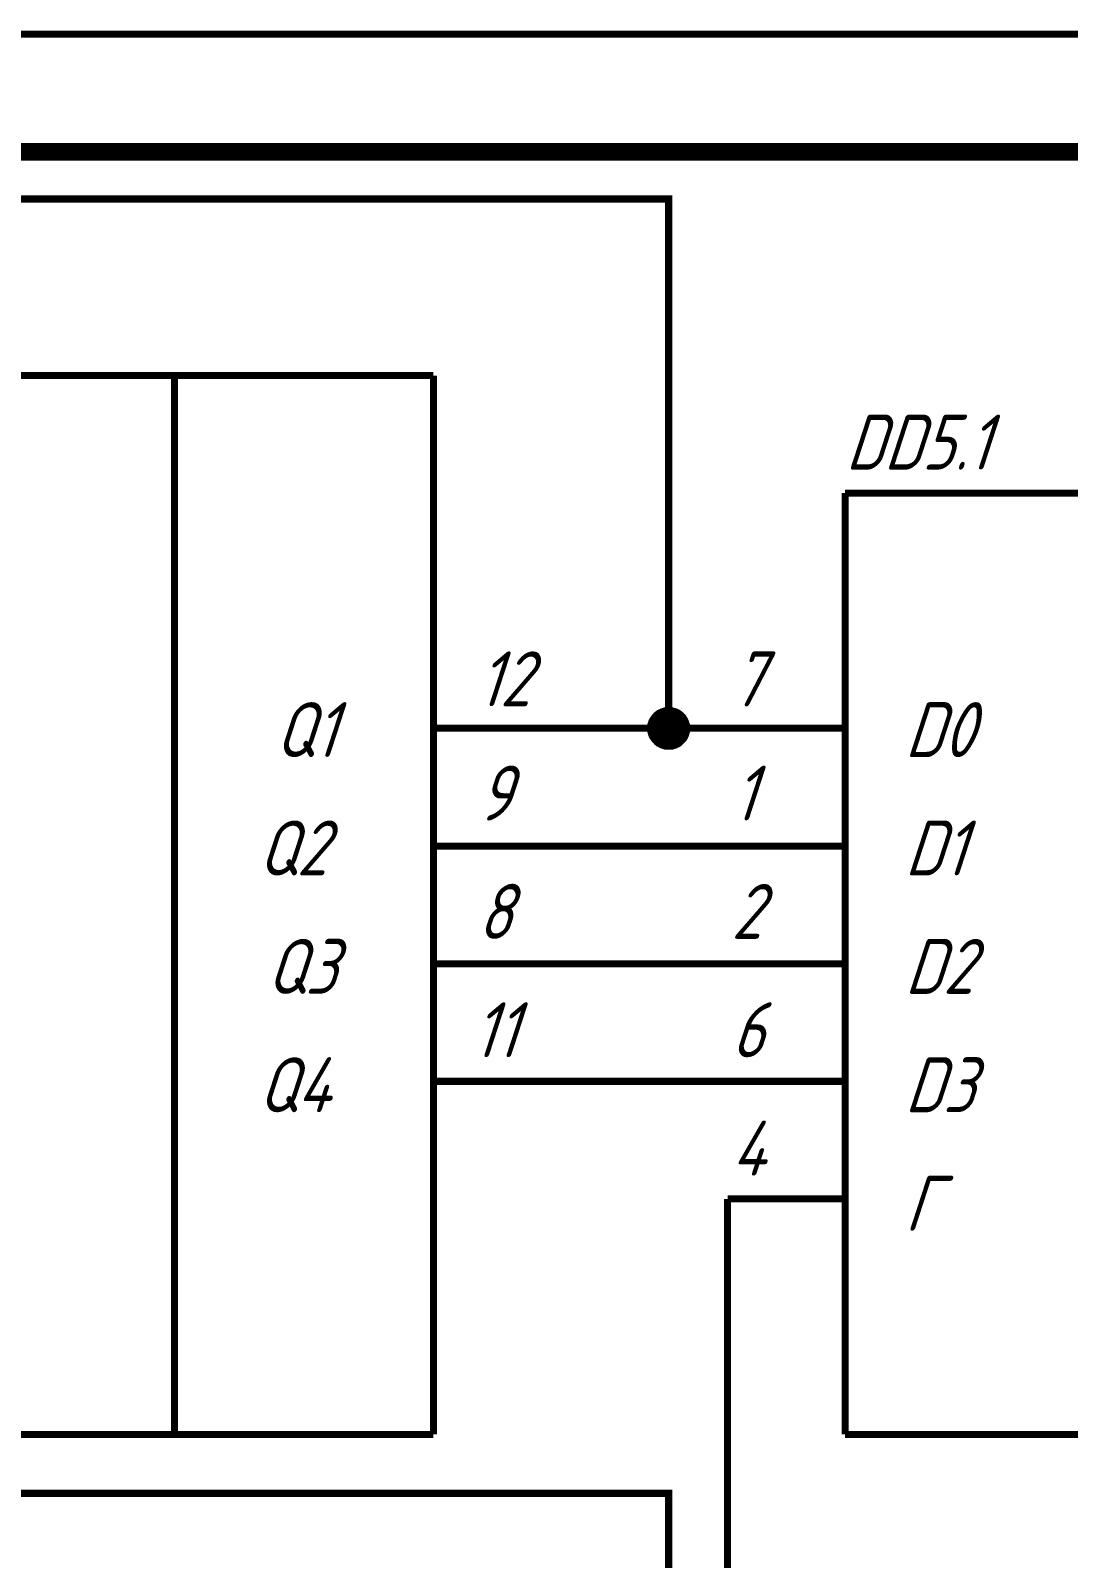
# Paper-space layout 'Layout1' of a CAD drawing. Header units: millimetres. Extents: x 0 to 420, y 0 to 297.
# Drawn here: x 265.5 to 309.6, y 232.4 to 297.3 of the extents above; entities that cross this region are included whole.
import ezdxf

# ---------------------------------------------------------------- set-up
doc = ezdxf.new("R2010")
doc.units = ezdxf.units.MM
doc.layers.add('Sheet', color=255, linetype='Continuous')
doc.styles.add('GOST', font='', dxfattribs={"oblique": 18})
doc.styles.get('GOST').set_extended_font_data('GOST type A')

psp = doc.layouts.get("Layout1")

# ---------------------------------------------------------------- linework, layer by layer
at = {"layer": 'Sheet'}
for points, const_width in [([(0.149, 297.151), (420.082, 297.151), (420.082, 0.151), (0.149, 0.151), (0.149, 297.151)], 0.3), ([(0.149, 297.151), (0.149, 0.151), (420.082, 0.151), (420.082, 297.151), (0.149, 297.151), (0.149, 297.151)], 0.0991), ([(0.149, 297.151), (0.149, 0.151), (420.082, 0.151), (420.082, 297.151), (0.149, 297.151), (0.149, 297.151)], 0.0991)]:
    psp.add_lwpolyline(points, close=True, dxfattribs=dict(at, const_width=const_width))
for points, const_width in [([(20.157, 292.142), (415.074, 292.142)], 0.749), ([(287.597, 267.651), (292.593, 267.651), (292.593, 290.143), (235.108, 290.143), (235.108, 272.648), (237.601, 272.648)], 0.3), ([(282.601, 282.642), (242.608, 282.642)], 0.3), ([(271.598, 282.642), (271.598, 237.645)], 0.3), ([(282.601, 237.645), (282.601, 282.642)], 0.3), ([(292.593, 190.144), (292.593, 235.141), (220.108, 235.141), (220.108, 277.645), (237.601, 277.645)], 0.3), ([(300.093, 237.645), (300.093, 277.645)], 0.3), ([(300.093, 277.645), (322.088, 277.645)], 0.3), ([(291.83, 267.651), (291.83, 267.684), (291.83, 267.729), (291.841, 267.763), (291.841, 267.808), (291.852, 267.841), (291.863, 267.875), (291.875, 267.909), (291.886, 267.943), (291.908, 267.976), (291.919, 268.01), (291.942, 268.044), (291.964, 268.066), (291.987, 268.1), (292.009, 268.133), (292.032, 268.156), (292.054, 268.178), (292.077, 268.212), (292.11, 268.234), (292.144, 268.257), (292.166, 268.279), (292.2, 268.291), (292.234, 268.313), (292.268, 268.324), (292.301, 268.347), (292.335, 268.358), (292.369, 268.369), (292.402, 268.38), (292.436, 268.392), (292.481, 268.392), (292.515, 268.403), (292.559, 268.403), (292.593, 268.403)], 0.3), ([(291.83, 267.651), (291.83, 267.684), (291.83, 267.729), (291.841, 267.763), (291.841, 267.808), (291.852, 267.841), (291.863, 267.875), (291.875, 267.909), (291.886, 267.943), (291.908, 267.976), (291.919, 268.01), (291.942, 268.044), (291.964, 268.066), (291.987, 268.1), (292.009, 268.133), (292.032, 268.156), (292.054, 268.178), (292.077, 268.212), (292.11, 268.234), (292.144, 268.257), (292.166, 268.279), (292.2, 268.291), (292.234, 268.313), (292.268, 268.324), (292.301, 268.347), (292.335, 268.358), (292.369, 268.369), (292.402, 268.38), (292.436, 268.392), (292.481, 268.392), (292.515, 268.403), (292.559, 268.403), (292.593, 268.403)], 0.3), ([(291.83, 267.651), (291.83, 267.684), (291.83, 267.729), (291.841, 267.763), (291.841, 267.808), (291.852, 267.841), (291.863, 267.875), (291.875, 267.909), (291.886, 267.943), (291.908, 267.976), (291.919, 268.01), (291.942, 268.044), (291.964, 268.066), (291.987, 268.1), (292.009, 268.133), (292.032, 268.156), (292.054, 268.178), (292.077, 268.212), (292.11, 268.234), (292.144, 268.257), (292.166, 268.279), (292.2, 268.291), (292.234, 268.313), (292.268, 268.324), (292.301, 268.347), (292.335, 268.358), (292.369, 268.369), (292.402, 268.38), (292.436, 268.392), (292.481, 268.392), (292.515, 268.403), (292.559, 268.403), (292.593, 268.403)], 0.3), ([(291.83, 267.651), (291.83, 267.684), (291.83, 267.729), (291.841, 267.763), (291.841, 267.808), (291.852, 267.841), (291.863, 267.875), (291.875, 267.909), (291.886, 267.943), (291.908, 267.976), (291.919, 268.01), (291.942, 268.044), (291.964, 268.066), (291.987, 268.1), (292.009, 268.133), (292.032, 268.156), (292.054, 268.178), (292.077, 268.212), (292.11, 268.234), (292.144, 268.257), (292.166, 268.279), (292.2, 268.291), (292.234, 268.313), (292.268, 268.324), (292.301, 268.347), (292.335, 268.358), (292.369, 268.369), (292.402, 268.38), (292.436, 268.392), (292.481, 268.392), (292.515, 268.403), (292.559, 268.403), (292.593, 268.403)], 0.3), ([(291.83, 267.651), (291.83, 267.684), (291.83, 267.729), (291.841, 267.763), (291.841, 267.808), (291.852, 267.841), (291.863, 267.875), (291.875, 267.909), (291.886, 267.943), (291.908, 267.976), (291.919, 268.01), (291.942, 268.044), (291.964, 268.066), (291.987, 268.1), (292.009, 268.133), (292.032, 268.156), (292.054, 268.178), (292.077, 268.212), (292.11, 268.234), (292.144, 268.257), (292.166, 268.279), (292.2, 268.291), (292.234, 268.313), (292.268, 268.324), (292.301, 268.347), (292.335, 268.358), (292.369, 268.369), (292.402, 268.38), (292.436, 268.392), (292.481, 268.392), (292.515, 268.403), (292.559, 268.403), (292.593, 268.403)], 0.0991), ([(291.83, 267.651), (291.83, 267.684), (291.83, 267.729), (291.841, 267.763), (291.841, 267.808), (291.852, 267.841), (291.863, 267.875), (291.875, 267.909), (291.886, 267.943), (291.908, 267.976), (291.919, 268.01), (291.942, 268.044), (291.964, 268.066), (291.987, 268.1), (292.009, 268.133), (292.032, 268.156), (292.054, 268.178), (292.077, 268.212), (292.11, 268.234), (292.144, 268.257), (292.166, 268.279), (292.2, 268.291), (292.234, 268.313), (292.268, 268.324), (292.301, 268.347), (292.335, 268.358), (292.369, 268.369), (292.402, 268.38), (292.436, 268.392), (292.481, 268.392), (292.515, 268.403), (292.559, 268.403), (292.593, 268.403)], 0.0991), ([(291.83, 267.651), (291.83, 267.684), (291.83, 267.729), (291.841, 267.763), (291.841, 267.808), (291.852, 267.841), (291.863, 267.875), (291.875, 267.909), (291.886, 267.943), (291.908, 267.976), (291.919, 268.01), (291.942, 268.044), (291.964, 268.066), (291.987, 268.1), (292.009, 268.133), (292.032, 268.156), (292.054, 268.178), (292.077, 268.212), (292.11, 268.234), (292.144, 268.257), (292.166, 268.279), (292.2, 268.291), (292.234, 268.313), (292.268, 268.324), (292.301, 268.347), (292.335, 268.358), (292.369, 268.369), (292.402, 268.38), (292.436, 268.392), (292.481, 268.392), (292.515, 268.403), (292.559, 268.403), (292.593, 268.403)], 0.0991), ([(291.83, 267.651), (291.83, 267.684), (291.83, 267.729), (291.841, 267.763), (291.841, 267.808), (291.852, 267.841), (291.863, 267.875), (291.875, 267.909), (291.886, 267.943), (291.908, 267.976), (291.919, 268.01), (291.942, 268.044), (291.964, 268.066), (291.987, 268.1), (292.009, 268.133), (292.032, 268.156), (292.054, 268.178), (292.077, 268.212), (292.11, 268.234), (292.144, 268.257), (292.166, 268.279), (292.2, 268.291), (292.234, 268.313), (292.268, 268.324), (292.301, 268.347), (292.335, 268.358), (292.369, 268.369), (292.402, 268.38), (292.436, 268.392), (292.481, 268.392), (292.515, 268.403), (292.559, 268.403), (292.593, 268.403)], 0.0991), ([(292.593, 268.403), (292.593, 268.403)], 0.3), ([(292.593, 268.403), (292.638, 268.403), (292.672, 268.403), (292.705, 268.392), (292.75, 268.392), (292.784, 268.38), (292.818, 268.369), (292.863, 268.358), (292.896, 268.347), (292.93, 268.324), (292.964, 268.313), (292.986, 268.291), (293.02, 268.279), (293.053, 268.257), (293.076, 268.234), (293.11, 268.212), (293.132, 268.178), (293.155, 268.156), (293.188, 268.133), (293.211, 268.1), (293.233, 268.066), (293.244, 268.044), (293.267, 268.01), (293.278, 267.976), (293.3, 267.943), (293.312, 267.909), (293.323, 267.875), (293.334, 267.841), (293.345, 267.808), (293.345, 267.763), (293.357, 267.729), (293.357, 267.684), (293.357, 267.651)], 0.3), ([(292.593, 268.403), (292.593, 268.403)], 0.3), ([(292.593, 268.403), (292.638, 268.403), (292.672, 268.403), (292.705, 268.392), (292.75, 268.392), (292.784, 268.38), (292.818, 268.369), (292.863, 268.358), (292.896, 268.347), (292.93, 268.324), (292.964, 268.313), (292.986, 268.291), (293.02, 268.279), (293.053, 268.257), (293.076, 268.234), (293.11, 268.212), (293.132, 268.178), (293.155, 268.156), (293.188, 268.133), (293.211, 268.1), (293.233, 268.066), (293.244, 268.044), (293.267, 268.01), (293.278, 267.976), (293.3, 267.943), (293.312, 267.909), (293.323, 267.875), (293.334, 267.841), (293.345, 267.808), (293.345, 267.763), (293.357, 267.729), (293.357, 267.684), (293.357, 267.651)], 0.3), ([(292.593, 268.403), (292.593, 268.403)], 0.3), ([(292.593, 268.403), (292.638, 268.403), (292.672, 268.403), (292.705, 268.392), (292.75, 268.392), (292.784, 268.38), (292.818, 268.369), (292.863, 268.358), (292.896, 268.347), (292.93, 268.324), (292.964, 268.313), (292.986, 268.291), (293.02, 268.279), (293.053, 268.257), (293.076, 268.234), (293.11, 268.212), (293.132, 268.178), (293.155, 268.156), (293.188, 268.133), (293.211, 268.1), (293.233, 268.066), (293.244, 268.044), (293.267, 268.01), (293.278, 267.976), (293.3, 267.943), (293.312, 267.909), (293.323, 267.875), (293.334, 267.841), (293.345, 267.808), (293.345, 267.763), (293.357, 267.729), (293.357, 267.684), (293.357, 267.651)], 0.3), ([(292.593, 268.403), (292.593, 268.403)], 0.3), ([(292.593, 268.403), (292.638, 268.403), (292.672, 268.403), (292.705, 268.392), (292.75, 268.392), (292.784, 268.38), (292.818, 268.369), (292.863, 268.358), (292.896, 268.347), (292.93, 268.324), (292.964, 268.313), (292.986, 268.291), (293.02, 268.279), (293.053, 268.257), (293.076, 268.234), (293.11, 268.212), (293.132, 268.178), (293.155, 268.156), (293.188, 268.133), (293.211, 268.1), (293.233, 268.066), (293.244, 268.044), (293.267, 268.01), (293.278, 267.976), (293.3, 267.943), (293.312, 267.909), (293.323, 267.875), (293.334, 267.841), (293.345, 267.808), (293.345, 267.763), (293.357, 267.729), (293.357, 267.684), (293.357, 267.651)], 0.3), ([(292.593, 268.403), (292.593, 268.403)], 0.0991), ([(292.593, 268.403), (292.638, 268.403), (292.672, 268.403), (292.705, 268.392), (292.75, 268.392), (292.784, 268.38), (292.818, 268.369), (292.863, 268.358), (292.896, 268.347), (292.93, 268.324), (292.964, 268.313), (292.986, 268.291), (293.02, 268.279), (293.053, 268.257), (293.076, 268.234), (293.11, 268.212), (293.132, 268.178), (293.155, 268.156), (293.188, 268.133), (293.211, 268.1), (293.233, 268.066), (293.244, 268.044), (293.267, 268.01), (293.278, 267.976), (293.3, 267.943), (293.312, 267.909), (293.323, 267.875), (293.334, 267.841), (293.345, 267.808), (293.345, 267.763), (293.357, 267.729), (293.357, 267.684), (293.357, 267.651)], 0.0991), ([(292.593, 268.403), (292.593, 268.403)], 0.0991), ([(292.593, 268.403), (292.638, 268.403), (292.672, 268.403), (292.705, 268.392), (292.75, 268.392), (292.784, 268.38), (292.818, 268.369), (292.863, 268.358), (292.896, 268.347), (292.93, 268.324), (292.964, 268.313), (292.986, 268.291), (293.02, 268.279), (293.053, 268.257), (293.076, 268.234), (293.11, 268.212), (293.132, 268.178), (293.155, 268.156), (293.188, 268.133), (293.211, 268.1), (293.233, 268.066), (293.244, 268.044), (293.267, 268.01), (293.278, 267.976), (293.3, 267.943), (293.312, 267.909), (293.323, 267.875), (293.334, 267.841), (293.345, 267.808), (293.345, 267.763), (293.357, 267.729), (293.357, 267.684), (293.357, 267.651)], 0.0991), ([(292.593, 268.403), (292.593, 268.403)], 0.0991), ([(292.593, 268.403), (292.638, 268.403), (292.672, 268.403), (292.705, 268.392), (292.75, 268.392), (292.784, 268.38), (292.818, 268.369), (292.863, 268.358), (292.896, 268.347), (292.93, 268.324), (292.964, 268.313), (292.986, 268.291), (293.02, 268.279), (293.053, 268.257), (293.076, 268.234), (293.11, 268.212), (293.132, 268.178), (293.155, 268.156), (293.188, 268.133), (293.211, 268.1), (293.233, 268.066), (293.244, 268.044), (293.267, 268.01), (293.278, 267.976), (293.3, 267.943), (293.312, 267.909), (293.323, 267.875), (293.334, 267.841), (293.345, 267.808), (293.345, 267.763), (293.357, 267.729), (293.357, 267.684), (293.357, 267.651)], 0.0991), ([(292.593, 268.403), (292.593, 268.403)], 0.0991), ([(292.593, 268.403), (292.638, 268.403), (292.672, 268.403), (292.705, 268.392), (292.75, 268.392), (292.784, 268.38), (292.818, 268.369), (292.863, 268.358), (292.896, 268.347), (292.93, 268.324), (292.964, 268.313), (292.986, 268.291), (293.02, 268.279), (293.053, 268.257), (293.076, 268.234), (293.11, 268.212), (293.132, 268.178), (293.155, 268.156), (293.188, 268.133), (293.211, 268.1), (293.233, 268.066), (293.244, 268.044), (293.267, 268.01), (293.278, 267.976), (293.3, 267.943), (293.312, 267.909), (293.323, 267.875), (293.334, 267.841), (293.345, 267.808), (293.345, 267.763), (293.357, 267.729), (293.357, 267.684), (293.357, 267.651)], 0.0991), ([(282.601, 267.651), (287.597, 267.651)], 0.3), ([(292.593, 266.887), (292.559, 266.887), (292.515, 266.887), (292.481, 266.898), (292.436, 266.898), (292.402, 266.909), (292.369, 266.921), (292.335, 266.932), (292.301, 266.943), (292.268, 266.966), (292.234, 266.977), (292.2, 266.999), (292.166, 267.01), (292.144, 267.033), (292.11, 267.055), (292.077, 267.089), (292.054, 267.112), (292.032, 267.134), (292.009, 267.168), (291.987, 267.19), (291.964, 267.224), (291.942, 267.258), (291.919, 267.28), (291.908, 267.314), (291.886, 267.347), (291.875, 267.381), (291.863, 267.426), (291.852, 267.46), (291.841, 267.493), (291.841, 267.538), (291.83, 267.572), (291.83, 267.606), (291.83, 267.651)], 0.3), ([(291.83, 267.651), (291.83, 267.651)], 0.3), ([(292.593, 266.887), (292.559, 266.887), (292.515, 266.887), (292.481, 266.898), (292.436, 266.898), (292.402, 266.909), (292.369, 266.921), (292.335, 266.932), (292.301, 266.943), (292.268, 266.966), (292.234, 266.977), (292.2, 266.999), (292.166, 267.01), (292.144, 267.033), (292.11, 267.055), (292.077, 267.089), (292.054, 267.112), (292.032, 267.134), (292.009, 267.168), (291.987, 267.19), (291.964, 267.224), (291.942, 267.258), (291.919, 267.28), (291.908, 267.314), (291.886, 267.347), (291.875, 267.381), (291.863, 267.426), (291.852, 267.46), (291.841, 267.493), (291.841, 267.538), (291.83, 267.572), (291.83, 267.606), (291.83, 267.651)], 0.3), ([(291.83, 267.651), (291.83, 267.651)], 0.3), ([(292.593, 266.887), (292.559, 266.887), (292.515, 266.887), (292.481, 266.898), (292.436, 266.898), (292.402, 266.909), (292.369, 266.921), (292.335, 266.932), (292.301, 266.943), (292.268, 266.966), (292.234, 266.977), (292.2, 266.999), (292.166, 267.01), (292.144, 267.033), (292.11, 267.055), (292.077, 267.089), (292.054, 267.112), (292.032, 267.134), (292.009, 267.168), (291.987, 267.19), (291.964, 267.224), (291.942, 267.258), (291.919, 267.28), (291.908, 267.314), (291.886, 267.347), (291.875, 267.381), (291.863, 267.426), (291.852, 267.46), (291.841, 267.493), (291.841, 267.538), (291.83, 267.572), (291.83, 267.606), (291.83, 267.651)], 0.3), ([(291.83, 267.651), (291.83, 267.651)], 0.3), ([(292.593, 266.887), (292.559, 266.887), (292.515, 266.887), (292.481, 266.898), (292.436, 266.898), (292.402, 266.909), (292.369, 266.921), (292.335, 266.932), (292.301, 266.943), (292.268, 266.966), (292.234, 266.977), (292.2, 266.999), (292.166, 267.01), (292.144, 267.033), (292.11, 267.055), (292.077, 267.089), (292.054, 267.112), (292.032, 267.134), (292.009, 267.168), (291.987, 267.19), (291.964, 267.224), (291.942, 267.258), (291.919, 267.28), (291.908, 267.314), (291.886, 267.347), (291.875, 267.381), (291.863, 267.426), (291.852, 267.46), (291.841, 267.493), (291.841, 267.538), (291.83, 267.572), (291.83, 267.606), (291.83, 267.651)], 0.3), ([(291.83, 267.651), (291.83, 267.651)], 0.3), ([(292.593, 266.887), (292.559, 266.887), (292.515, 266.887), (292.481, 266.898), (292.436, 266.898), (292.402, 266.909), (292.369, 266.921), (292.335, 266.932), (292.301, 266.943), (292.268, 266.966), (292.234, 266.977), (292.2, 266.999), (292.166, 267.01), (292.144, 267.033), (292.11, 267.055), (292.077, 267.089), (292.054, 267.112), (292.032, 267.134), (292.009, 267.168), (291.987, 267.19), (291.964, 267.224), (291.942, 267.258), (291.919, 267.28), (291.908, 267.314), (291.886, 267.347), (291.875, 267.381), (291.863, 267.426), (291.852, 267.46), (291.841, 267.493), (291.841, 267.538), (291.83, 267.572), (291.83, 267.606), (291.83, 267.651)], 0.0991), ([(291.83, 267.651), (291.83, 267.651)], 0.0991), ([(292.593, 266.887), (292.559, 266.887), (292.515, 266.887), (292.481, 266.898), (292.436, 266.898), (292.402, 266.909), (292.369, 266.921), (292.335, 266.932), (292.301, 266.943), (292.268, 266.966), (292.234, 266.977), (292.2, 266.999), (292.166, 267.01), (292.144, 267.033), (292.11, 267.055), (292.077, 267.089), (292.054, 267.112), (292.032, 267.134), (292.009, 267.168), (291.987, 267.19), (291.964, 267.224), (291.942, 267.258), (291.919, 267.28), (291.908, 267.314), (291.886, 267.347), (291.875, 267.381), (291.863, 267.426), (291.852, 267.46), (291.841, 267.493), (291.841, 267.538), (291.83, 267.572), (291.83, 267.606), (291.83, 267.651)], 0.0991), ([(291.83, 267.651), (291.83, 267.651)], 0.0991), ([(292.593, 266.887), (292.559, 266.887), (292.515, 266.887), (292.481, 266.898), (292.436, 266.898), (292.402, 266.909), (292.369, 266.921), (292.335, 266.932), (292.301, 266.943), (292.268, 266.966), (292.234, 266.977), (292.2, 266.999), (292.166, 267.01), (292.144, 267.033), (292.11, 267.055), (292.077, 267.089), (292.054, 267.112), (292.032, 267.134), (292.009, 267.168), (291.987, 267.19), (291.964, 267.224), (291.942, 267.258), (291.919, 267.28), (291.908, 267.314), (291.886, 267.347), (291.875, 267.381), (291.863, 267.426), (291.852, 267.46), (291.841, 267.493), (291.841, 267.538), (291.83, 267.572), (291.83, 267.606), (291.83, 267.651)], 0.0991), ([(291.83, 267.651), (291.83, 267.651)], 0.0991), ([(292.593, 266.887), (292.559, 266.887), (292.515, 266.887), (292.481, 266.898), (292.436, 266.898), (292.402, 266.909), (292.369, 266.921), (292.335, 266.932), (292.301, 266.943), (292.268, 266.966), (292.234, 266.977), (292.2, 266.999), (292.166, 267.01), (292.144, 267.033), (292.11, 267.055), (292.077, 267.089), (292.054, 267.112), (292.032, 267.134), (292.009, 267.168), (291.987, 267.19), (291.964, 267.224), (291.942, 267.258), (291.919, 267.28), (291.908, 267.314), (291.886, 267.347), (291.875, 267.381), (291.863, 267.426), (291.852, 267.46), (291.841, 267.493), (291.841, 267.538), (291.83, 267.572), (291.83, 267.606), (291.83, 267.651)], 0.0991), ([(291.83, 267.651), (291.83, 267.651)], 0.0991), ([(293.357, 267.651), (293.357, 267.606), (293.357, 267.572), (293.345, 267.538), (293.345, 267.493), (293.334, 267.46), (293.323, 267.426), (293.312, 267.381), (293.3, 267.347), (293.278, 267.314), (293.267, 267.28), (293.244, 267.258), (293.233, 267.224), (293.211, 267.19), (293.188, 267.168), (293.155, 267.134), (293.132, 267.112), (293.11, 267.089), (293.076, 267.055), (293.053, 267.033), (293.02, 267.01), (292.986, 266.999), (292.964, 266.977), (292.93, 266.966), (292.896, 266.943), (292.863, 266.932), (292.818, 266.921), (292.784, 266.909), (292.75, 266.898), (292.705, 266.898), (292.672, 266.887), (292.638, 266.887), (292.593, 266.887)], 0.3), ([(292.593, 267.651), (295.097, 267.651)], 0.3), ([(293.357, 267.651), (293.357, 267.606), (293.357, 267.572), (293.345, 267.538), (293.345, 267.493), (293.334, 267.46), (293.323, 267.426), (293.312, 267.381), (293.3, 267.347), (293.278, 267.314), (293.267, 267.28), (293.244, 267.258), (293.233, 267.224), (293.211, 267.19), (293.188, 267.168), (293.155, 267.134), (293.132, 267.112), (293.11, 267.089), (293.076, 267.055), (293.053, 267.033), (293.02, 267.01), (292.986, 266.999), (292.964, 266.977), (292.93, 266.966), (292.896, 266.943), (292.863, 266.932), (292.818, 266.921), (292.784, 266.909), (292.75, 266.898), (292.705, 266.898), (292.672, 266.887), (292.638, 266.887), (292.593, 266.887)], 0.3), ([(293.357, 267.651), (293.357, 267.606), (293.357, 267.572), (293.345, 267.538), (293.345, 267.493), (293.334, 267.46), (293.323, 267.426), (293.312, 267.381), (293.3, 267.347), (293.278, 267.314), (293.267, 267.28), (293.244, 267.258), (293.233, 267.224), (293.211, 267.19), (293.188, 267.168), (293.155, 267.134), (293.132, 267.112), (293.11, 267.089), (293.076, 267.055), (293.053, 267.033), (293.02, 267.01), (292.986, 266.999), (292.964, 266.977), (292.93, 266.966), (292.896, 266.943), (292.863, 266.932), (292.818, 266.921), (292.784, 266.909), (292.75, 266.898), (292.705, 266.898), (292.672, 266.887), (292.638, 266.887), (292.593, 266.887)], 0.3), ([(293.357, 267.651), (293.357, 267.606), (293.357, 267.572), (293.345, 267.538), (293.345, 267.493), (293.334, 267.46), (293.323, 267.426), (293.312, 267.381), (293.3, 267.347), (293.278, 267.314), (293.267, 267.28), (293.244, 267.258), (293.233, 267.224), (293.211, 267.19), (293.188, 267.168), (293.155, 267.134), (293.132, 267.112), (293.11, 267.089), (293.076, 267.055), (293.053, 267.033), (293.02, 267.01), (292.986, 266.999), (292.964, 266.977), (292.93, 266.966), (292.896, 266.943), (292.863, 266.932), (292.818, 266.921), (292.784, 266.909), (292.75, 266.898), (292.705, 266.898), (292.672, 266.887), (292.638, 266.887), (292.593, 266.887)], 0.3), ([(293.357, 267.651), (293.357, 267.606), (293.357, 267.572), (293.345, 267.538), (293.345, 267.493), (293.334, 267.46), (293.323, 267.426), (293.312, 267.381), (293.3, 267.347), (293.278, 267.314), (293.267, 267.28), (293.244, 267.258), (293.233, 267.224), (293.211, 267.19), (293.188, 267.168), (293.155, 267.134), (293.132, 267.112), (293.11, 267.089), (293.076, 267.055), (293.053, 267.033), (293.02, 267.01), (292.986, 266.999), (292.964, 266.977), (292.93, 266.966), (292.896, 266.943), (292.863, 266.932), (292.818, 266.921), (292.784, 266.909), (292.75, 266.898), (292.705, 266.898), (292.672, 266.887), (292.638, 266.887), (292.593, 266.887)], 0.0991), ([(293.357, 267.651), (293.357, 267.606), (293.357, 267.572), (293.345, 267.538), (293.345, 267.493), (293.334, 267.46), (293.323, 267.426), (293.312, 267.381), (293.3, 267.347), (293.278, 267.314), (293.267, 267.28), (293.244, 267.258), (293.233, 267.224), (293.211, 267.19), (293.188, 267.168), (293.155, 267.134), (293.132, 267.112), (293.11, 267.089), (293.076, 267.055), (293.053, 267.033), (293.02, 267.01), (292.986, 266.999), (292.964, 266.977), (292.93, 266.966), (292.896, 266.943), (292.863, 266.932), (292.818, 266.921), (292.784, 266.909), (292.75, 266.898), (292.705, 266.898), (292.672, 266.887), (292.638, 266.887), (292.593, 266.887)], 0.0991), ([(293.357, 267.651), (293.357, 267.606), (293.357, 267.572), (293.345, 267.538), (293.345, 267.493), (293.334, 267.46), (293.323, 267.426), (293.312, 267.381), (293.3, 267.347), (293.278, 267.314), (293.267, 267.28), (293.244, 267.258), (293.233, 267.224), (293.211, 267.19), (293.188, 267.168), (293.155, 267.134), (293.132, 267.112), (293.11, 267.089), (293.076, 267.055), (293.053, 267.033), (293.02, 267.01), (292.986, 266.999), (292.964, 266.977), (292.93, 266.966), (292.896, 266.943), (292.863, 266.932), (292.818, 266.921), (292.784, 266.909), (292.75, 266.898), (292.705, 266.898), (292.672, 266.887), (292.638, 266.887), (292.593, 266.887)], 0.0991), ([(293.357, 267.651), (293.357, 267.606), (293.357, 267.572), (293.345, 267.538), (293.345, 267.493), (293.334, 267.46), (293.323, 267.426), (293.312, 267.381), (293.3, 267.347), (293.278, 267.314), (293.267, 267.28), (293.244, 267.258), (293.233, 267.224), (293.211, 267.19), (293.188, 267.168), (293.155, 267.134), (293.132, 267.112), (293.11, 267.089), (293.076, 267.055), (293.053, 267.033), (293.02, 267.01), (292.986, 266.999), (292.964, 266.977), (292.93, 266.966), (292.896, 266.943), (292.863, 266.932), (292.818, 266.921), (292.784, 266.909), (292.75, 266.898), (292.705, 266.898), (292.672, 266.887), (292.638, 266.887), (292.593, 266.887)], 0.0991), ([(293.357, 267.651), (293.357, 267.651), (293.357, 267.651), (293.357, 267.651), (293.357, 267.651), (293.357, 267.651), (293.357, 267.651), (293.357, 267.651), (293.357, 267.651), (293.357, 267.651), (293.357, 267.651), (293.357, 267.651), (293.357, 267.651), (293.357, 267.651), (293.357, 267.651), (293.357, 267.651), (293.357, 267.651), (293.357, 267.651), (293.357, 267.651), (293.357, 267.651), (293.357, 267.651), (293.357, 267.651), (293.357, 267.651), (293.357, 267.651), (293.357, 267.651), (293.357, 267.651), (293.357, 267.651), (293.357, 267.651), (293.357, 267.651), (293.357, 267.651), (293.357, 267.651), (293.357, 267.651), (293.357, 267.651)], 0.3), ([(293.357, 267.651), (293.357, 267.651)], 0.3), ([(293.357, 267.651), (293.357, 267.651), (293.357, 267.651), (293.357, 267.651), (293.357, 267.651), (293.357, 267.651), (293.357, 267.651), (293.357, 267.651), (293.357, 267.651), (293.357, 267.651), (293.357, 267.651), (293.357, 267.651), (293.357, 267.651), (293.357, 267.651), (293.357, 267.651), (293.357, 267.651), (293.357, 267.651), (293.357, 267.651), (293.357, 267.651), (293.357, 267.651), (293.357, 267.651), (293.357, 267.651), (293.357, 267.651), (293.357, 267.651), (293.357, 267.651), (293.357, 267.651), (293.357, 267.651), (293.357, 267.651), (293.357, 267.651), (293.357, 267.651), (293.357, 267.651), (293.357, 267.651), (293.357, 267.651)], 0.3), ([(293.357, 267.651), (293.357, 267.651)], 0.3), ([(293.357, 267.651), (293.357, 267.651), (293.357, 267.651), (293.357, 267.651), (293.357, 267.651), (293.357, 267.651), (293.357, 267.651), (293.357, 267.651), (293.357, 267.651), (293.357, 267.651), (293.357, 267.651), (293.357, 267.651), (293.357, 267.651), (293.357, 267.651), (293.357, 267.651), (293.357, 267.651), (293.357, 267.651), (293.357, 267.651), (293.357, 267.651), (293.357, 267.651), (293.357, 267.651), (293.357, 267.651), (293.357, 267.651), (293.357, 267.651), (293.357, 267.651), (293.357, 267.651), (293.357, 267.651), (293.357, 267.651), (293.357, 267.651), (293.357, 267.651), (293.357, 267.651), (293.357, 267.651), (293.357, 267.651)], 0.3), ([(293.357, 267.651), (293.357, 267.651)], 0.3), ([(293.357, 267.651), (293.357, 267.651), (293.357, 267.651), (293.357, 267.651), (293.357, 267.651), (293.357, 267.651), (293.357, 267.651), (293.357, 267.651), (293.357, 267.651), (293.357, 267.651), (293.357, 267.651), (293.357, 267.651), (293.357, 267.651), (293.357, 267.651), (293.357, 267.651), (293.357, 267.651), (293.357, 267.651), (293.357, 267.651), (293.357, 267.651), (293.357, 267.651), (293.357, 267.651), (293.357, 267.651), (293.357, 267.651), (293.357, 267.651), (293.357, 267.651), (293.357, 267.651), (293.357, 267.651), (293.357, 267.651), (293.357, 267.651), (293.357, 267.651), (293.357, 267.651), (293.357, 267.651), (293.357, 267.651)], 0.3), ([(293.357, 267.651), (293.357, 267.651)], 0.3), ([(293.357, 267.651), (293.357, 267.651), (293.357, 267.651), (293.357, 267.651), (293.357, 267.651), (293.357, 267.651), (293.357, 267.651), (293.357, 267.651), (293.357, 267.651), (293.357, 267.651), (293.357, 267.651), (293.357, 267.651), (293.357, 267.651), (293.357, 267.651), (293.357, 267.651), (293.357, 267.651), (293.357, 267.651), (293.357, 267.651), (293.357, 267.651), (293.357, 267.651), (293.357, 267.651), (293.357, 267.651), (293.357, 267.651), (293.357, 267.651), (293.357, 267.651), (293.357, 267.651), (293.357, 267.651), (293.357, 267.651), (293.357, 267.651), (293.357, 267.651), (293.357, 267.651), (293.357, 267.651), (293.357, 267.651)], 0.0991), ([(293.357, 267.651), (293.357, 267.651)], 0.0991), ([(293.357, 267.651), (293.357, 267.651), (293.357, 267.651), (293.357, 267.651), (293.357, 267.651), (293.357, 267.651), (293.357, 267.651), (293.357, 267.651), (293.357, 267.651), (293.357, 267.651), (293.357, 267.651), (293.357, 267.651), (293.357, 267.651), (293.357, 267.651), (293.357, 267.651), (293.357, 267.651), (293.357, 267.651), (293.357, 267.651), (293.357, 267.651), (293.357, 267.651), (293.357, 267.651), (293.357, 267.651), (293.357, 267.651), (293.357, 267.651), (293.357, 267.651), (293.357, 267.651), (293.357, 267.651), (293.357, 267.651), (293.357, 267.651), (293.357, 267.651), (293.357, 267.651), (293.357, 267.651), (293.357, 267.651)], 0.0991), ([(293.357, 267.651), (293.357, 267.651)], 0.0991), ([(293.357, 267.651), (293.357, 267.651), (293.357, 267.651), (293.357, 267.651), (293.357, 267.651), (293.357, 267.651), (293.357, 267.651), (293.357, 267.651), (293.357, 267.651), (293.357, 267.651), (293.357, 267.651), (293.357, 267.651), (293.357, 267.651), (293.357, 267.651), (293.357, 267.651), (293.357, 267.651), (293.357, 267.651), (293.357, 267.651), (293.357, 267.651), (293.357, 267.651), (293.357, 267.651), (293.357, 267.651), (293.357, 267.651), (293.357, 267.651), (293.357, 267.651), (293.357, 267.651), (293.357, 267.651), (293.357, 267.651), (293.357, 267.651), (293.357, 267.651), (293.357, 267.651), (293.357, 267.651), (293.357, 267.651)], 0.0991), ([(293.357, 267.651), (293.357, 267.651)], 0.0991), ([(293.357, 267.651), (293.357, 267.651), (293.357, 267.651), (293.357, 267.651), (293.357, 267.651), (293.357, 267.651), (293.357, 267.651), (293.357, 267.651), (293.357, 267.651), (293.357, 267.651), (293.357, 267.651), (293.357, 267.651), (293.357, 267.651), (293.357, 267.651), (293.357, 267.651), (293.357, 267.651), (293.357, 267.651), (293.357, 267.651), (293.357, 267.651), (293.357, 267.651), (293.357, 267.651), (293.357, 267.651), (293.357, 267.651), (293.357, 267.651), (293.357, 267.651), (293.357, 267.651), (293.357, 267.651), (293.357, 267.651), (293.357, 267.651), (293.357, 267.651), (293.357, 267.651), (293.357, 267.651), (293.357, 267.651)], 0.0991), ([(293.357, 267.651), (293.357, 267.651)], 0.0991), ([(300.093, 267.651), (295.097, 267.651)], 0.3), ([(282.601, 262.642), (287.597, 262.642)], 0.3), ([(295.097, 262.642), (287.597, 262.642)], 0.3), ([(300.093, 262.642), (295.097, 262.642)], 0.3), ([(282.601, 257.645), (287.597, 257.645)], 0.3), ([(295.097, 257.645), (287.597, 257.645)], 0.3), ([(300.093, 257.645), (295.097, 257.645)], 0.3), ([(282.601, 252.648), (287.597, 252.648)], 0.3), ([(295.097, 252.648), (287.597, 252.648)], 0.3), ([(300.093, 252.648), (295.097, 252.648)], 0.3), ([(230.101, 215.141), (230.101, 230.144), (295.097, 230.144), (295.097, 247.651)], 0.3), ([(300.093, 247.651), (295.097, 247.651)], 0.3), ([(282.601, 237.645), (242.608, 237.645)], 0.3), ([(300.093, 237.645), (322.088, 237.645)], 0.3)]:
    psp.add_lwpolyline(points, dxfattribs=dict(at, const_width=const_width))
at = {"layer": 'Sheet', "const_width": 0.762}
psp.add_lwpolyline([(292.223, 267.651, 1), (292.985, 267.651, 1)], format="xyb", close=True, dxfattribs=at)

# ---------------------------------------------------------------- texts
at = {"layer": 'Sheet', "style": 'GOST', "oblique": 18}
for s, height, p in [('DD5.1', 2.3358, (300.104, 278.644)), ('12', 2.3358, (284.476, 268.583)), ('7', 2.336, (295.254, 268.583)), ('Q1', 2.3358, (275.853, 266.427)), ('D0', 2.3358, (302.619, 266.427)), ('9', 2.336, (284.476, 263.731)), ('1', 2.336, (295.31, 263.731)), ('Q2', 2.3358, (275.134, 261.396)), ('D1', 2.3358, (302.619, 261.396)), ('8', 2.336, (284.476, 258.701)), ('2', 2.336, (295.254, 258.701)), ('Q3', 2.3358, (275.494, 256.365)), ('D2', 2.3358, (302.619, 256.365)), ('11', 2.3358, (284.258, 253.67)), ('6', 2.336, (295.254, 253.67)), ('Q4', 2.3358, (275.134, 251.334)), ('D3', 2.3358, (302.619, 251.334)), ('4', 2.336, (295.254, 248.639)), ('Г', 2.336, (302.619, 246.303))]:
    psp.add_text(s, height=height, dxfattribs=at).set_placement(p)

doc.saveas('drawing.dxf')
